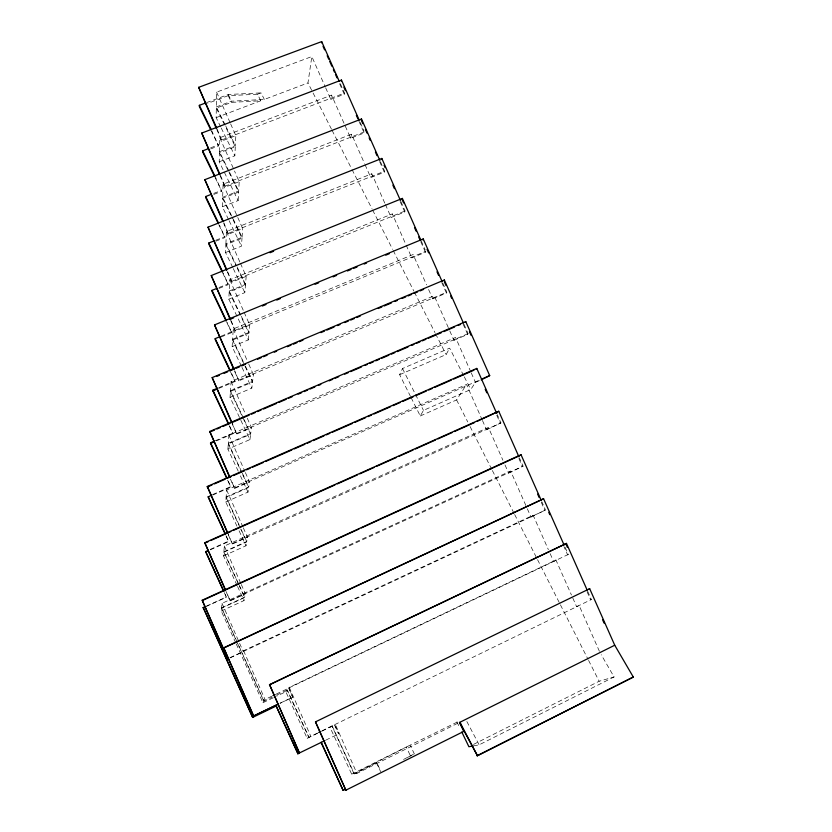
<?xml version="1.0" encoding="UTF-8"?>
<svg xmlns="http://www.w3.org/2000/svg" width="832" height="832" viewBox="0 0 832 832"><rect width="100%" height="100%" fill="white"/><g stroke="black" fill="none" stroke-linecap="round" stroke-linejoin="round"><path stroke-width="0.62" stroke-dasharray="4.16 3.12" d="M220.678 126.89L216.143 117.645L216.32 108.077L231.514 102.367L260.79 100.766L257.514 94.214L228.207 95.68L207.761 103.345M225.285 125.122L216.341 106.912L216.611 92.134L311.823 56.555L325.146 86.642M210.631 148.938L218.587 145.891L211.806 130.853M228.54 219.523L222.362 206.773L238.129 200.574L219.222 161.803L219.45 152.786L235.3 146.702L225.243 126.256M229.081 171.35L219.471 151.694L219.814 137.738L331.552 95.118L350.646 138.226L364.156 132.964L364.416 131.862L225.17 186.129L225.129 187.169L239.221 181.678L234.499 170.986M230.641 123.885L235.83 135.647L221.874 140.982L217.256 129.366M213.741 194.428L221.759 191.287L215.613 177.507M222.362 206.773L222.633 198.318L238.618 192.057L229.029 172.422M236.558 265.803L225.919 243.724L242.07 237.276L222.664 197.288L223.08 184.205L351.551 134.191L364.53 163.519M215.748 241.218L224.994 237.536L219.513 225.118M232.721 267.436L225.555 252.554L225.878 244.691L241.998 238.243L233.147 219.991M225.919 243.724L226.408 231.546L371.8 173.774L384.873 203.31M223.08 184.205L242.674 228.571L228.457 234.218L223.87 222.778M218.951 288.423L228.29 284.638L223.309 273.27M219.222 161.803L234.853 155.782L235.3 146.702M219.471 151.694L235.352 145.6L235.83 135.647M241.426 366.246L232.128 346.674L248.3 339.934L228.81 299.177L229.185 291.918L245.45 285.293L236.506 266.729M240.781 315.162L229.226 291.034L229.798 279.791L392.319 213.886L405.652 243.994M240.458 263.38L246.178 276.349L231.847 282.173L227.739 271.866M238.129 200.574L238.618 192.057M222.664 197.288L238.68 191.017L239.221 181.678M221.052 337.012L231.639 332.623L227.313 322.598M232.128 346.674L232.554 340.038L248.966 333.216L240.718 316.014M243.173 361.442L232.606 339.238L233.251 328.962L413.109 254.519L426.546 284.846M238.233 471.203L227.926 449.114L249.933 439.577L230.048 397.363L230.443 391.425L252.543 382.054L244.764 365.716M243.61 418.517L230.495 390.707L231.098 381.493L434.179 295.703L449.27 329.763M244.13 312.281L249.766 325.042L235.3 331.032L231.161 320.715M225.555 252.554L241.457 246.189L241.998 238.243M242.07 237.276L242.674 228.571M227.926 449.114L228.29 443.893L250.63 434.231L243.537 419.193M241.769 472.004L228.342 443.258L228.904 435.157L455.541 337.449L470.735 371.738M236.964 526.167L225.763 501.956L226.096 497.484L248.674 487.521L242.237 473.741M239.158 525.065L226.138 496.933L226.658 489.996L466.492 384.457L481.936 419.338M218.712 388.43L235.061 381.514L231.244 372.58M216.434 440.887L232.96 433.753L229.206 424.975M228.81 299.177L244.847 292.625L245.45 285.293M229.226 291.034L245.523 284.398L246.178 276.349M237.016 585.291L223.548 555.911L223.85 552.219L246.678 541.944L240.718 529.069M238.846 584.366L223.891 551.772L224.359 546.042L488.394 427.44L502.923 460.242M248.758 364.125L253.417 374.67L238.815 380.848L234.728 370.718M212.68 495.082L230.818 487.105L227.666 479.638M247.291 418.226L251.472 427.71L236.714 434.075L232.066 422.739M235.695 642.762L221.281 611.021L221.562 608.15L244.639 597.542L239.314 585.926M237.151 642.034L221.593 607.797L222.019 603.335L510.609 471.026L526.802 507.603M248.3 339.934L248.966 333.216M232.606 339.238L249.038 332.405L249.766 325.042M210.288 549.827L228.634 541.601L225.982 535.267M245.378 472.545L249.496 481.894L234.572 488.467L231.005 479.679M243.308 527.81L247.478 537.264L232.388 544.045L228.249 534.071M205.525 606.83L226.398 597.272L224.318 592.238M230.048 397.363L251.826 388.118L252.543 382.054M230.495 390.707L252.626 381.316L253.417 374.67M249.933 439.577L250.63 434.231M228.342 443.258L250.713 433.586L251.472 427.71M241.301 584.522L245.409 593.85L230.142 600.85L226.564 592.238M225.763 501.956L247.998 492.118L248.674 487.521M226.138 496.933L248.758 486.949L249.496 481.894M331.479 129.178L307.965 82.95L311.823 56.555M223.548 555.911L246.033 545.771L246.678 541.944M223.891 551.772L246.761 541.476L247.478 537.264M340.34 83.71L344.479 93.07L344.25 94.224L330.782 99.372L331.552 95.118M221.281 611.021L244.015 600.569L244.639 597.542M221.593 607.797L244.722 597.178L245.409 593.85M350.646 138.226L351.551 134.191M380.422 161.678L384.623 171.163L384.322 172.203L370.77 177.601L371.8 173.774M230.058 657.904L243.298 651.706L243.568 650.718L533.125 515.216L548.382 549.682M400.951 201.635L405.08 210.974L404.747 211.962L391.154 217.485L392.319 213.886M235.352 330.221L425.818 251.316L425.443 252.242L411.809 257.889L413.109 254.519M428.605 289.505L432.744 298.834L434.179 295.703M410.53 396.479L399.641 374.691L402.511 368.534L449.654 348.14L463.715 375.731M432.744 298.834L446.42 293.051L446.826 292.198L442.634 282.724M399.641 374.691L446.129 354.546L449.654 348.14M449.79 330.938L453.95 340.33L455.541 337.449M411.112 397.634L420.274 415.979L423.467 410.384L470.756 389.522L475.446 382.387L480.033 380.37M453.95 340.33L467.667 334.412L468.125 333.622L463.986 324.293M236.236 643.937L262.933 702.718L263.869 701.251L272.137 697.174M271.783 696.228L265.013 699.462L263.983 701.064L237.692 643.219M420.274 415.979L456.591 399.932L466.492 384.457M482.456 420.503L486.574 429.801L488.394 427.44M285.823 691.766L287.123 690.134L308.818 737.422L307.174 738.327L285.823 691.766L276.671 696.145M276.65 695.136L287.279 689.936L288.694 688.137L292.708 697.247L280.041 703.321M292.708 697.247L288.86 687.939L289.286 687.398L555.953 560.019L571.459 595.036M486.574 429.801L500.937 422.926L497.266 414.638M504.993 464.922L508.622 473.117L510.609 471.026M508.622 473.117L523.078 466.17L519.459 457.995M527.322 508.778L530.982 517.036L533.125 515.216M530.982 517.036L545.522 510.016L541.871 501.779M555.953 560.019L553.654 561.558L548.912 550.867M565.115 547.342L568.266 554.455L567.622 554.882L563.95 546.603M317.554 733.034L309.015 737.318L287.279 689.936M321.994 731.11L334.402 724.818L338.676 733.845L334.651 724.693L335.306 724.329L356.928 773.427L458.286 722.987M403.551 759.46L413.338 754.343M407.638 757.411L414.315 753.854L410.166 745.098L458.879 721.282M354.058 773.843L331.968 726.138L329.971 727.21L351.697 774.176L354.058 773.843L410.166 745.098M587.714 591.344L591.344 599.529L590.647 599.872L587.028 591.708M473.564 745.867L479.138 744.838L614.068 676.946L601.224 654.711M473.512 744.411L599.154 681.252L614.068 676.946M351.697 774.176L406.286 747.032L410.426 755.799M332.207 726.003L354.338 773.802L376.771 762.642L380.453 770.505M325.811 740.137L338.676 733.845M322.046 730.839L334.402 724.818M334.651 724.693L591.344 599.529M307.174 738.327L317.429 733.325M280.176 703.154L292.874 697.06M276.286 694.065L288.694 688.137M288.86 687.939L568.266 554.455M262.933 702.718L275.527 696.696M230.11 657.644L545.522 510.016M230.194 600.496L523.078 466.17M206.69 605.946L226.439 596.908M210.298 549.38L228.675 541.133M232.44 543.587L500.937 422.926M234.624 487.916L480.397 379.704M212.701 494.53L230.87 486.543M215.28 440.752L233.022 433.098M236.777 433.43L468.125 333.622M218.743 387.702L235.123 380.775M238.878 380.11L446.826 292.198M221.083 336.19L231.691 331.802M231.889 281.278L405.08 210.974M218.982 287.529L228.332 283.733M228.498 233.262L384.623 171.163M215.769 240.25L225.035 236.558M213.751 193.388L221.79 190.247M221.905 139.88L344.479 93.07M210.642 147.826L218.618 144.778M216.143 117.645L260.79 100.766M216.341 106.912L231.556 101.192L264.337 99.434L307.965 82.95M257.514 94.214L261.05 92.882L264.337 99.434M206.565 102.617L228.249 94.494L261.05 92.882M354.338 773.802L356.928 773.427M466.856 721.521L479.138 744.838M464.308 376.875L470.756 389.522M332.062 130.333L351.468 168.47M352.061 169.624L372.05 208.926M372.632 210.08L392.631 249.371M393.214 250.526L413.795 290.982M414.378 292.136L434.959 332.592M435.552 333.746L446.129 354.546M456.591 399.932L467.74 421.928M470.09 426.556L491.795 469.394M492.378 470.548L514.082 513.386M514.675 514.54L536.962 558.532M537.555 559.686L559.842 603.689M560.435 604.843L588.006 659.256M588.588 660.41L599.154 681.252M402.511 368.534L414.97 393.422M415.542 394.545L423.467 410.384M228.249 94.494L231.556 101.192M228.207 95.68L231.514 102.367M225.846 126.256L235.352 145.6M216.32 108.077L224.692 125.122M221.239 128.045L234.853 155.782M211.234 130.832L218.587 145.891M229.642 172.515L238.68 191.017M219.45 152.786L228.467 171.267M215.03 177.414L221.759 191.287M222.633 198.318L232.596 218.847M229.102 220.688L241.457 246.189M218.93 224.973L224.994 237.536M456.903 721.854L459.628 727.511M237.12 266.968L245.523 284.398M225.878 244.691L235.945 265.564M233.272 268.59L244.847 292.625M222.726 273.021L228.29 284.638M241.332 316.316L249.038 332.405M229.185 291.918L240.167 314.86M226.72 322.286L231.639 332.623M245.398 366.122L252.626 381.316M232.554 340.038L244.213 364.551M241.977 367.39L251.826 388.118M230.641 372.164L235.061 381.514M244.15 419.671L250.713 433.586M230.443 391.425L242.986 418.038M229.164 425.651L232.96 433.753M242.31 473.158L248.758 486.949M228.29 443.893L241.706 472.597M376.449 762.705L380.64 771.67M240.406 475.852L247.998 492.118M227.614 480.21L230.818 487.105M241.332 529.755L246.761 541.476M226.096 497.484L240.178 527.904M239.096 530.785L246.033 545.771M225.94 535.746L228.634 541.601M239.377 585.53L244.722 597.178M223.85 552.219L238.784 584.761M237.557 586.466L244.015 600.569M224.276 592.623L226.398 597.272M221.562 608.15L237.089 642.325M237.63 643.5L263.869 701.251M463.029 323.939L467.667 334.412M541.268 502.289L544.918 510.515M441.698 282.422L446.42 293.051M518.898 458.588L522.517 466.752M421.138 240.739L425.298 250.141M420.763 241.675L425.443 252.242M496.756 415.293L500.427 423.582M599.414 651.31L579.103 605.457L576.628 606.705L571.979 596.201M400.098 201.469L404.747 211.962M379.6 161.554L384.322 172.203M360.246 122.439L363.896 130.686M471.255 372.923L475.446 382.387M358.946 121.202L364.156 132.964M339.591 83.71L344.25 94.224M406.172 245.149L411.809 257.889M385.403 204.485L391.154 217.485M365.05 164.694L370.77 177.601M325.655 87.797L330.782 99.372M216.611 92.134L230.121 122.71M216.726 129.324L221.874 140.982M219.814 137.738L233.979 169.801M220.48 175.521L225.17 186.129M219.939 175.396L225.129 187.169M223.735 223.527L228.457 234.218M226.408 231.546L239.938 262.194M227.178 271.596L231.847 282.173M229.798 279.791L243.62 311.116M230.589 320.362L235.3 331.032M233.251 328.962L248.248 362.95M234.676 371.467L238.815 380.848M231.098 381.493L245.211 413.494M232.014 423.405L236.714 434.075M228.904 435.157L244.868 471.38M230.433 479.076L234.572 488.467M226.658 489.996L242.788 526.625M228.197 534.539L232.388 544.045M289.286 687.398L310.814 736.32M224.359 546.042L240.791 583.357M226.002 591.438L230.142 600.85M243.568 650.718L265.013 699.462M222.019 603.335L243.298 651.706"/><path stroke-width="1.25" d="M379.891 160.493L361.514 118.986L204.849 179.67L222.685 221.146M211.453 194.282L205.712 196.529L205.712 197.558L218.39 223.829M225.482 590.262L204.776 542.734L498.753 411.268L518.939 456.83M400.431 200.47L381.815 158.444L208.01 227.167L226.658 270.421M223.746 591.458L205.702 551.886L208.01 550.41M214.604 240.708L208.811 243.017L208.801 243.984L222.165 271.856M227.677 533.354L207.293 486.481L476.788 368.42L496.746 413.452M420.607 239.564L402.386 198.422L211.245 275.569L230.069 319.176M211.557 495.03L208.146 497.078L224.858 533.395M216.642 288.486L211.973 290.378L211.952 291.273L226.179 321.131M229.403 476.726L209.758 431.454L465.764 321.578L489.694 375.606L481.177 379.86M226.554 477.911L210.538 443.425L210.548 442.79L214.094 441.262M463.466 323.128L444.35 279.978L212.17 377.603L231.494 422.219M228.082 423.332L212.878 390.894L212.888 390.166L217.568 388.19M442.114 281.549L423.228 238.93L214.531 324.906L233.646 369.117M219.898 336.679L215.186 338.634L215.166 339.446L230.09 370.999M564.075 544.981L543.587 498.753L223.704 647.806L253.542 716.03L277.732 704.423M321.495 42.838L321.682 41.6L198.692 87.329L216.206 128.159M341.245 81.234L341.474 80.049L201.739 133.068L219.419 174.221M361.514 118.986L361.244 120.12L362.825 123.677M381.514 159.515L381.815 158.444M402.386 198.422L402.054 199.43L403.614 202.956M422.854 239.876L423.228 238.93M443.945 280.862L444.35 279.978M465.306 322.4L465.764 321.578M269.547 684.642L299.437 753.043L269.547 684.642L566.478 543.41L587.194 590.169M203.206 607.537L252.678 717.413L203.206 607.537L205.535 606.476M253.542 716.03L277.867 704.257M476.32 369.158L476.788 368.42M498.753 411.268L476.934 421.47M276.193 706.025L297.939 753.709L276.193 706.025L252.678 717.413M520.458 455.312L521.019 454.709L541.351 500.594M543.587 498.753L224.838 647.535M269.422 684.85L566.478 543.41M315.494 721.864L345.904 790.296L315.494 721.864L589.68 588.692L614.734 645.226L633.308 677.05L477.464 755.747L459.441 722.415L463.913 731.338L459.909 722.28L614.734 645.226M588.994 589.066L589.68 588.692M476.954 755.82L633.308 677.05M321.048 742.394L343.138 790.4L345.686 789.256M345.634 790.306L463.913 731.338M297.762 753.792L324.896 740.594M318.677 732.482L320.923 731.39M272.906 695.687L275.163 694.606M202.197 600.236L227.854 658.934L202.197 600.236L521.019 454.709M203.382 600.059L358.977 529.038M361.327 527.956L519.282 455.853M203.206 607.89L205.525 606.83M205.702 551.886L208 550.857M204.776 543.192L208.322 541.611M210.694 540.55L230.807 531.554M233.178 530.494L334.942 484.983M337.303 483.922L357.427 474.926M359.788 473.866L373.984 467.511M376.355 466.45L396.469 457.454M398.84 456.404L413.036 450.05M415.407 448.989L435.521 439.993M437.892 438.932L452.088 432.588M454.459 431.527L474.573 422.531M481.551 379.184L489.694 375.606M207.293 487.042L212.046 484.962M214.427 483.912L225.15 479.222M227.521 478.182L231.098 476.611M233.48 475.571L244.192 470.87M246.574 469.83L250.141 468.27M252.522 467.22L263.234 462.53M265.616 461.49L291.803 450.008M294.185 448.968L304.897 444.278M307.278 443.227L310.856 441.667M313.238 440.627L323.95 435.926M326.331 434.886L329.898 433.316M332.28 432.276L352.518 423.405M354.9 422.365L365.612 417.674M367.994 416.624L371.561 415.064M373.942 414.024L390.614 406.713M392.985 405.673L400.13 402.542M402.511 401.502L413.223 396.812M415.605 395.762L426.317 391.071M428.698 390.031L432.276 388.461M434.658 387.421L451.318 380.12M453.7 379.07L473.938 370.209M210.538 443.425L214.074 441.896M209.747 432.11L214.531 430.061M216.913 429.031L220.501 427.492M222.882 426.473L230.048 423.394M232.44 422.365L249.163 415.189M251.545 414.17L255.133 412.63M257.514 411.601L261.102 410.062M263.484 409.042L276.63 403.406M279.011 402.376L286.177 399.298M288.569 398.278L292.146 396.739M298.116 394.17L301.704 392.631M304.096 391.612L307.674 390.073M310.066 389.043L314.839 386.994M318.427 385.455L320.809 384.436M329.17 380.848L332.748 379.309M335.14 378.279L338.728 376.74M344.698 374.182L348.275 372.642M350.667 371.613L361.41 367.006M364.998 365.466L367.38 364.437M369.772 363.418L373.36 361.878M375.742 360.849L379.33 359.31M381.711 358.29L388.877 355.212M391.269 354.182L394.846 352.643M397.238 351.624L407.992 347.006M411.57 345.467L413.962 344.448M416.343 343.418L419.931 341.879M422.313 340.86L425.901 339.321M428.293 338.291L435.458 335.213M437.84 334.194L441.428 332.654M443.81 331.625L454.563 327.018M458.141 325.478L460.533 324.449M212.878 390.894L216.382 389.418M216.934 376.345L219.326 375.336M224.11 373.329L227.687 371.821M230.079 370.812L233.667 369.304M236.049 368.306L239.637 366.798M242.029 365.789L245.606 364.281M257.556 359.258L261.144 357.75M263.536 356.741L267.114 355.233M274.29 352.217L276.671 351.218M287.425 346.694L291.013 345.186M293.405 344.178L296.982 342.67M299.374 341.671L302.962 340.163M320.882 332.623L324.47 331.115M326.851 330.106L334.027 327.09M337.605 325.593L339.997 324.584M344.781 322.577L348.358 321.069M350.75 320.06L354.338 318.552M356.72 317.543L360.308 316.035M378.227 308.506L381.815 306.998M384.207 305.989L391.373 302.973M394.961 301.465L397.342 300.466M402.126 298.449L405.704 296.941M408.096 295.942L411.684 294.434M414.076 293.426L417.654 291.918M420.046 290.919L423.634 289.411M230.079 319.322L233.678 317.834M262.413 305.999L266.001 304.512M276.775 300.071L280.374 298.594M315.089 284.284L318.687 282.807M333.05 276.89L336.648 275.402M347.422 270.962L351.01 269.485M353.413 268.497L357.001 267.02M364.187 264.056L366.579 263.068M385.736 255.174L389.334 253.698M270.036 252.73L273.634 251.274M214.469 176.259L202.675 151.975L202.675 150.873L208.364 148.699M210.662 129.667L199.337 106.496L199.337 105.331L205.358 103.074M473.054 745.961L468.894 746.72L461.812 732.025M343.138 790.4L321.266 742.29M459.909 722.28L477.464 755.747M199.337 105.331L211.245 129.698M202.675 150.873L215.051 176.353M205.712 196.529L218.41 222.83M208.811 243.017L222.758 272.106M211.973 290.378L226.21 320.289M215.186 338.634L230.131 370.24M212.888 390.166L228.665 423.821M210.548 442.79L227.126 478.483M208.156 496.538L225.441 534.092M205.712 551.439L223.787 591.074M602.534 619.632L604.094 623.158M565.822 543.858L567.382 547.362M469.466 331.781L471.026 335.296M548.756 512.294L549.796 514.665M444.454 282.027L446.004 285.522M450.642 295.994L451.682 298.324M537.628 494.073L539.188 497.598M427.045 249.33L428.615 252.876M436.987 271.783L438.558 275.33M414.523 227.594L416.083 231.119M418.683 236.985L420.243 240.51M485.222 389.272L486.793 392.818M384.093 165.35L385.133 167.679M392.87 185.162L394.42 188.656M365.446 129.594L367.016 133.141M369.117 137.873L370.157 140.244M375.409 152.079L376.979 155.636M341.474 80.049L359.206 120.089M343.845 87.11L345.405 90.636M356.346 115.326L357.906 118.851M321.682 41.6L339.3 81.37M323.045 46.342L324.594 49.847M327.184 55.692L328.734 59.186M329.763 61.526L331.833 66.196M333.382 69.701L334.422 72.041M335.452 74.37L337.012 77.875M198.692 87.329L216.746 128.201M201.739 133.068L219.96 174.346M204.849 179.67L223.361 221.614M208.01 227.167L226.699 269.516M211.245 275.569L230.63 319.53M214.531 324.906L234.218 369.543M212.17 377.603L232.066 422.739M209.758 431.454L229.965 477.329M207.293 486.481L227.718 532.875M204.776 542.734L225.524 589.888M223.704 647.806L253.635 715.884"/></g></svg>
